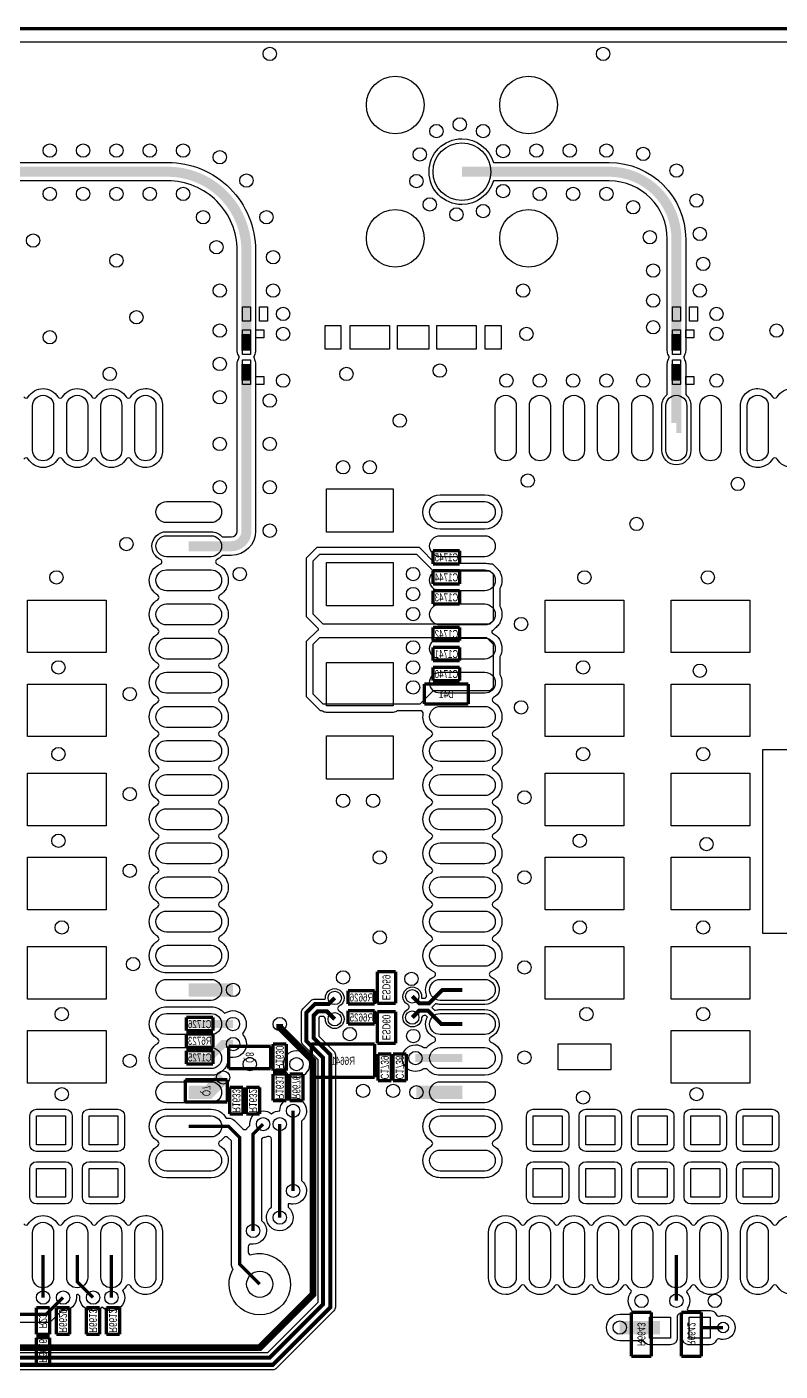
# Model space of a CAD drawing. Extents: x 208 to 378, y -7 to 113.
# Drawn here: x 314.1 to 342.8, y 62 to 113.2 of the extents above; entities that cross this region are included whole.
import ezdxf
from ezdxf.enums import TextEntityAlignment as Align

# ---------------------------------------------------------------- set-up
doc = ezdxf.new("R2010")
doc.units = 0
for name, color, linetype in [('BG_OUTLINE', 5, 'CONTINUOUS'), ('ET_TOP', 80, 'CONTINUOUS'), ('PG_SILKSCREEN_BOTTOM', 142, 'CONTINUOUS'), ('PIN_TOP', 141, 'CONTINUOUS'), ('RD_ASSEMBLY_BOTTOM', 212, 'CONTINUOUS'), ('VC_TOP', 43, 'CONTINUOUS')]:
    doc.layers.add(name, color=color, linetype=linetype)

msp = doc.modelspace()

# ---------------------------------------------------------------- linework, layer by layer
at = {"layer": 'BG_OUTLINE', "const_width": 0.127}
msp.add_lwpolyline([(378.144278, 113.105184), (208.150206, 113.105184)], dxfattribs=at)
at = {"layer": 'ET_TOP'}
msp.add_lwpolyline([(208.658206, 112.597184), (377.636278, 112.597184), (377.636278, -6.374892), (314.579, -6.374892), (313.436, -5.231892)], dxfattribs=at)
for points in [[(338.279232, 97.038922), (338.279232, 98.738944, -0.227208), (338.485734, 99.169728), (338.485734, 100.33, -0.131412), (338.53247, 100.504752, -0.14625), (338.569554, 100.584, -0.14625), (338.53247, 100.663248, -0.131412), (338.485734, 100.838), (338.485734, 105.086912, 0.414167), (336.269584, 107.303062), (331.863446, 107.303062, -0.333465), (330.660756, 106.4006, -1), (330.660756, 108.906056, -0.333465), (331.863446, 108.003594), (336.269584, 108.003594, -0.414178), (339.186266, 105.086912), (339.186266, 100.838, -0.131412), (339.13953, 100.663248, -0.14625), (339.102446, 100.584, -0.14625), (339.13953, 100.504752, -0.131412), (339.186266, 100.33), (339.186266, 99.163124, -0.222112), (339.38464, 98.739198), (339.38464, 97.038922, -1)], [(342.494616, 99.072954, 0.569366), (342.669368, 99.072954, -0.5693), (343.794588, 99.072954, 0.569366), (343.96934, 99.072954, -0.264705), (344.53195, 99.393248, -0.414214), (345.186508, 98.73869), (345.186508, 97.038922, -0.414214), (344.53195, 96.384364, -0.264705), (343.96934, 96.704658, 0.569366), (343.794588, 96.704658, -0.5693), (342.669368, 96.704658, 0.569366), (342.494616, 96.704658, -0.264705), (341.932006, 96.384364, -0.414214), (341.277448, 97.038922), (341.277448, 98.73869, -0.414214), (341.932006, 99.393248, -0.264705)], [(329.832208, 95.342964), (331.531976, 95.342964, -1), (331.531976, 94.034356), (329.832208, 94.034356, -1)], [(329.832208, 92.74302), (331.532992, 92.74302, -0.076239), (331.72908, 92.712794), (331.7367, 92.710508), (331.82941, 92.710508), (331.936852, 92.602812, -0.058106), (332.044294, 92.495878), (332.046072, 92.493592), (332.105508, 92.43441), (332.105508, 92.404438), (332.111096, 92.393262, -0.121611), (332.18628, 92.088716), (332.18628, 92.0877, -0.125992), (332.105508, 91.773248), (332.105508, 91.104212, -0.125992), (332.18628, 90.78976), (332.18628, 90.788744, -0.121611), (332.111096, 90.484198), (332.105508, 90.473022), (332.105508, 90.44559), (332.054708, 90.39479), (332.052422, 90.39225, -0.067284), (331.92847, 90.268298), (331.92593, 90.266012), (331.82941, 90.169492), (331.797914, 90.169492), (331.797914, 90.08745), (331.826108, 90.07348, -0.283278), (332.18628, 89.488772), (332.18628, 89.487756, -0.125992), (332.105508, 89.173304), (332.105508, 88.504268, -0.125992), (332.18628, 88.189816), (332.18628, 88.1888, -0.264523), (331.86624, 87.62619, 0.569366), (331.86624, 87.451438, -0.568849), (331.86624, 86.326218, 0.569366), (331.86624, 86.151466, -0.568849), (331.86624, 85.026246, 0.569366), (331.86624, 84.851494, -0.264523), (332.18628, 84.288884), (332.18628, 84.28863, -0.264643), (331.865986, 83.72602, 0.568718), (331.865986, 83.551522, -0.264643), (332.18628, 82.988912), (332.18628, 82.988658, -0.264523), (331.86624, 82.426048, 0.569366), (331.86624, 82.251296, -0.568849), (331.86624, 81.126076, 0.569366), (331.86624, 80.951324, -0.568849), (331.86624, 79.826104, 0.569366), (331.86624, 79.651352, -0.568849), (331.86624, 78.526132, 0.569366), (331.86624, 78.35138, -0.264523), (332.18628, 77.78877, -0.30965), (331.768196, 77.178408, 0.663829), (331.762354, 76.99121, -0.293202), (332.08468, 76.488798), (332.08468, 76.48829, -0.414079), (331.531976, 75.93584), (329.832208, 75.93584, -0.066216), (329.687682, 75.955144), (329.659234, 75.962764), (329.51547, 75.819), (329.630024, 75.704446), (329.659742, 75.714098, -0.079478), (329.832208, 75.741784), (331.531976, 75.741784, -0.414079), (332.08468, 75.188826, -0.293202), (331.762354, 74.686414, 0.663829), (331.768196, 74.499216, -0.30965), (332.18628, 73.888854), (332.18628, 73.888346, -0.4141), (331.531976, 73.234296), (329.832208, 73.234296, -0.21962), (329.334114, 73.464166), (329.319128, 73.4822), (329.196954, 73.4822), (329.183746, 73.472802, -0.154356), (328.891392, 73.380346, -1), (328.891392, 74.397362, -0.154356), (329.183746, 74.304906), (329.196954, 74.295508), (329.319128, 74.295508), (329.334114, 74.313542, -0.124523), (329.595988, 74.499216, 0.663829), (329.60183, 74.686414, -0.293202), (329.279504, 75.188826), (329.279504, 75.189588, -0.108282), (329.330304, 75.420728), (329.34529, 75.452986), (329.287378, 75.510644), (329.227942, 75.510644, 0.397565), (329.126596, 75.414886, -0.397967), (328.770996, 75.07859, -0.414214), (328.414888, 75.434698, -0.277368), (328.603864, 75.74915, 0.600316), (328.603864, 75.928474, -0.277368), (328.414888, 76.242926, -1), (329.127104, 76.242926, -0.015528), (329.126342, 76.220828), (329.126342, 76.16698), (329.216004, 76.16698, 0.518481), (329.311762, 76.302616, -0.085983), (329.279504, 76.488544), (329.279504, 76.488798, -0.293202), (329.60183, 76.99121, 0.663829), (329.595988, 77.178408, -0.30965), (329.177904, 77.78877, -0.264523), (329.497944, 78.35138, 0.569366), (329.497944, 78.526132, -0.568849), (329.497944, 79.651352, 0.569366), (329.497944, 79.826104, -0.568849), (329.497944, 80.951324, 0.569366), (329.497944, 81.126076, -0.568849), (329.497944, 82.251296, 0.569366), (329.497944, 82.426048, -0.264523), (329.177904, 82.988658), (329.177904, 82.988912, -0.264643), (329.498198, 83.551522, 0.568718), (329.498198, 83.72602, -0.264643), (329.177904, 84.28863), (329.177904, 84.288884, -0.264523), (329.497944, 84.851494, 0.569366), (329.497944, 85.026246, -0.568849), (329.497944, 86.151466, 0.569366), (329.497944, 86.326218, -0.264523), (329.177904, 86.888828), (329.177904, 86.889082, -0.043531), (329.18781, 87.002366, 0.466054), (329.087734, 87.121492), (328.209148, 87.121492, -0.182531), (328.041, 87.057992), (325.501, 87.057992, -0.165815), (325.345552, 87.111078), (325.331836, 87.121492), (325.26859, 87.121492), (324.738492, 87.65159), (324.738492, 89.76741), (325.14159, 90.170508), (325.145146, 90.170508, 0.66829), (325.181214, 90.257122), (324.738492, 90.69959), (324.738492, 92.94241), (325.14159, 93.345508), (329.03541, 93.345508), (329.659996, 92.720668), (329.687428, 92.727018, -0.05582)], [(319.072514, 74.451464, 0.569366), (319.072514, 74.626216, -0.264705), (318.75222, 75.188826, -0.414214), (319.406778, 75.843384), (321.106546, 75.843384, -0.228906), (321.619118, 75.59548), (321.63512, 75.59548, -0.162303), (321.940174, 75.697334, -0.414214), (322.448682, 75.188826, -0.18956), (322.312538, 74.842624, 0.396444), (322.313046, 74.773028, -0.192647), (322.453508, 74.422, -0.414214), (321.945, 73.913492, -0.035224), (321.873626, 73.918572, 0.428753), (321.758056, 73.827386, -0.386997), (321.106546, 73.234296), (319.406778, 73.234296, -0.414214), (318.75222, 73.888854, -0.264705)], [(324.866508, 73.66, 1), (323.849492, 73.66, 1)], [(321.106546, 69.33438), (319.40627, 69.33438, -0.4141), (318.75222, 69.988684, -0.264784), (319.072768, 70.551548, 0.568718), (319.072768, 70.726046, -0.264784), (318.75222, 71.28891, -0.414214), (319.406778, 71.943468), (321.106546, 71.943468, -0.272385), (321.678554, 71.606664), (321.776344, 71.606664, -0.198705), (322.00088, 71.5137), (322.31838, 71.1962, 0.435011), (322.46697, 71.20128, -0.017677), (322.48221, 71.21779), (322.582032, 71.317612), (322.580508, 71.340726, -0.01637), (322.579492, 71.374, -0.414214), (323.088, 71.882508, -0.170129), (323.4055, 71.771256, -0.169928), (323.722492, 71.882508, -0.413921), (324.231, 72.390508, -0.414214), (324.739508, 71.882), (324.739508, 71.881746, -0.227542), (324.549008, 71.484998), (324.549008, 69.231002, -0.227542), (324.739508, 68.834254), (324.739508, 68.834, -0.414214), (324.231, 68.325492), (324.230746, 68.325492, -0.062929), (324.104254, 68.341494), (324.098158, 68.343018), (324.041008, 68.343018), (324.041008, 68.21551), (324.05828, 68.20027, -0.216006), (324.231508, 67.818, -1), (323.214492, 67.818), (323.214492, 67.818254, -0.227542), (323.404992, 68.215002), (323.404992, 70.803262, 0.524315), (323.267578, 70.898258, -0.074626), (323.120004, 70.866508, 0.395431), (323.025008, 70.765162), (323.025008, 67.707002, -0.227542), (323.215508, 67.310254), (323.215508, 67.31, -0.414214), (322.707, 66.801492), (322.706492, 66.801492, -0.036105), (322.63334, 66.806826, 0.457333), (322.517008, 66.706496), (322.517008, 66.501518, 0.495988), (322.645786, 66.403728, -4.780185), (321.920362, 65.810384), (321.949318, 65.83934), (321.928236, 65.87363, -0.138622), (321.880992, 66.04), (321.880992, 70.734428), (321.749674, 70.865746, 0.435062), (321.601084, 70.860412, -0.080489), (321.440556, 70.726046, 0.568718), (321.440556, 70.551548, -0.264784), (321.761104, 69.988684, -0.4141)], [(314.202318, 70.588632), (314.202318, 71.68896, -0.413921), (314.456572, 71.943214), (315.5569, 71.943214, -0.413921), (315.811154, 71.68896), (315.811154, 70.588632, -0.413921), (315.5569, 70.334378), (314.456572, 70.334378, -0.413921)], [(316.202314, 70.588632), (316.202314, 71.68896, -0.413921), (316.456568, 71.943214), (317.556896, 71.943214, -0.413921), (317.81115, 71.68896), (317.81115, 70.588632, -0.413921), (317.556896, 70.334378), (316.456568, 70.334378, -0.413921)], [(329.498198, 70.551548, 0.568718), (329.498198, 70.726046, -0.264747), (329.177904, 71.28891, -0.414327), (329.832208, 71.943468), (331.531976, 71.943468, -0.4141), (332.18628, 71.28891), (332.18628, 71.288656, -0.264643), (331.865986, 70.726046, 0.568718), (331.865986, 70.551548, -0.264643), (332.18628, 69.988938), (332.18628, 69.988684, -0.414214), (331.531976, 69.33438), (329.832208, 69.33438, -0.414214), (329.177904, 69.988684), (329.177904, 69.988938, -0.264643)], [(333.381858, 71.943214), (334.482186, 71.943214, -0.413921), (334.73644, 71.68896), (334.73644, 70.588632, -0.413921), (334.482186, 70.334378), (333.381858, 70.334378, -0.413921), (333.127604, 70.588632), (333.127604, 71.68896, -0.413921)], [(335.381854, 71.943214), (336.482182, 71.943214, -0.413921), (336.736436, 71.68896), (336.736436, 70.588632, -0.413921), (336.482182, 70.334378), (335.381854, 70.334378, -0.413921), (335.1276, 70.588632), (335.1276, 71.68896, -0.413921)], [(337.38185, 71.943214), (338.482178, 71.943214, -0.413921), (338.736432, 71.68896), (338.736432, 70.588632, -0.413921), (338.482178, 70.334378), (337.38185, 70.334378, -0.413921), (337.127596, 70.588632), (337.127596, 71.68896, -0.413921)], [(339.381846, 71.943214), (340.482174, 71.943214, -0.413921), (340.736428, 71.68896), (340.736428, 70.588632, -0.413921), (340.482174, 70.334378), (339.381846, 70.334378, -0.413921), (339.127592, 70.588632), (339.127592, 71.68896, -0.413921)], [(341.381842, 71.943214), (342.48217, 71.943214, -0.413921), (342.736424, 71.68896), (342.736424, 70.588632, -0.413921), (342.48217, 70.334378), (341.381842, 70.334378, -0.413921), (341.127588, 70.588632), (341.127588, 71.68896, -0.413921)], [(314.202318, 68.588636), (314.202318, 69.688964, -0.413921), (314.456572, 69.943218), (315.5569, 69.943218, -0.413921), (315.811154, 69.688964), (315.811154, 68.588636, -0.413921), (315.5569, 68.334382), (314.456572, 68.334382, -0.413921)], [(316.202314, 68.588636), (316.202314, 69.688964, -0.413921), (316.456568, 69.943218), (317.556896, 69.943218, -0.413921), (317.81115, 69.688964), (317.81115, 68.588636, -0.413921), (317.556896, 68.334382), (316.456568, 68.334382, -0.413921)], [(333.381858, 69.943218), (334.482186, 69.943218, -0.413921), (334.73644, 69.688964), (334.73644, 68.588636, -0.413921), (334.482186, 68.334382), (333.381858, 68.334382, -0.413921), (333.127604, 68.588636), (333.127604, 69.688964, -0.413921)], [(335.381854, 69.943218), (336.482182, 69.943218, -0.413921), (336.736436, 69.688964), (336.736436, 68.588636, -0.413921), (336.482182, 68.334382), (335.381854, 68.334382, -0.413921), (335.1276, 68.588636), (335.1276, 69.688964, -0.413921)], [(337.38185, 69.943218), (338.482178, 69.943218, -0.413921), (338.736432, 69.688964), (338.736432, 68.588636, -0.413921), (338.482178, 68.334382), (337.38185, 68.334382, -0.413921), (337.127596, 68.588636), (337.127596, 69.688964, -0.413921)], [(339.381846, 69.943218), (340.482174, 69.943218, -0.413921), (340.736428, 69.688964), (340.736428, 68.588636, -0.413921), (340.482174, 68.334382), (339.381846, 68.334382, -0.413921), (339.127592, 68.588636), (339.127592, 69.688964, -0.413921)], [(341.381842, 69.943218), (342.48217, 69.943218, -0.413921), (342.736424, 69.688964), (342.736424, 68.588636, -0.413921), (342.48217, 68.334382), (341.381842, 68.334382, -0.413921), (341.127588, 68.588636), (341.127588, 69.688964, -0.413921)], [(340.786212, 67.238626), (340.786212, 65.53835, -0.4141), (340.131908, 64.8843, -0.264705), (339.569298, 65.204594, 0.569366), (339.394546, 65.204594, -0.089441), (339.2424, 65.02908, 0.408756), (339.234018, 64.958468, -0.166163), (339.340444, 64.647064, -0.151036), (339.251798, 64.360298, 0.62432), (339.29701, 64.28105, -0.015734), (339.313012, 64.281304), (340.113112, 64.281304, -0.306289), (340.349078, 64.121792, 0.393788), (340.474554, 64.062864, -0.077565), (340.614, 64.084708, -1), (340.614, 63.169292, -0.077565), (340.474554, 63.191136, 0.393788), (340.349078, 63.132208, -0.306289), (340.113112, 62.972696), (339.312504, 62.972696, -0.413921), (339.058504, 63.22695), (339.058504, 64.02705, -0.078547), (339.07095, 64.105536, 0.624995), (339.005418, 64.169036, -0.030765), (338.945474, 64.151256, 0.369973), (338.866734, 64.045084, -0.017741), (338.867496, 64.02705), (338.867496, 63.22695, -0.413921), (338.612988, 62.972696), (337.812634, 62.972696, -0.261122), (337.595718, 63.094362), (337.580986, 63.118492), (336.677, 63.118492, -1), (336.677, 64.135508), (337.047586, 64.135508, 0.646994), (337.123278, 64.304672, -0.184072), (336.994246, 64.643, -0.176304), (337.113118, 64.969644, 0.411919), (337.107276, 65.041018, -0.082292), (336.969354, 65.204594, 0.569366), (336.794602, 65.204594, -0.5693), (335.669382, 65.204594, 0.569366), (335.49463, 65.204594, -0.5693), (334.36941, 65.204594, 0.569366), (334.194658, 65.204594, -0.5693), (333.069438, 65.204594, 0.569366), (332.894686, 65.204594, -0.264705), (332.332076, 64.8843, -0.4141), (331.677772, 65.538858), (331.677772, 67.239134, -0.4141), (332.332076, 67.893184, -0.264705), (332.894686, 67.57289, 0.569366), (333.069438, 67.57289, -0.5693), (334.194658, 67.57289, 0.569366), (334.36941, 67.57289, -0.5693), (335.49463, 67.57289, 0.569366), (335.669382, 67.57289, -0.5693), (336.794602, 67.57289, 0.569366), (336.969354, 67.57289, -0.5693), (338.094574, 67.57289, 0.569366), (338.269326, 67.57289, -0.5693), (339.394546, 67.57289, 0.569366), (339.569298, 67.57289, -0.264705), (340.131908, 67.893184, -0.4141)], [(341.277448, 65.538858), (341.277448, 67.238626, -0.414214), (341.932006, 67.893184, -0.264705), (342.494616, 67.57289, 0.569366), (342.669368, 67.57289, -0.264705), (343.231978, 67.893184, -0.414214), (343.886536, 67.238626), (343.886536, 65.538858, -0.414214), (343.231978, 64.8843, -0.264705), (342.669368, 65.204594, 0.569366), (342.494616, 65.204594, -0.264705), (341.932006, 64.8843, -0.414214)]]:
    msp.add_lwpolyline(points, format="xyb", close=True, dxfattribs=at)
at = {"layer": 'ET_TOP', "const_width": 0.38227}
for points in [[(305.661314, 107.653328), (319.452752, 107.653328, -0.414223), (322.453, 104.65308), (322.453, 102.235)], [(330.660756, 107.653328), (336.26933, 107.653328, -0.414202), (338.836, 105.086912), (338.836, 102.235)], [(320.256662, 93.388688), (321.877436, 93.388688, 0.414205), (322.453, 93.964506), (322.453, 99.695)]]:
    msp.add_lwpolyline(points, format="xyb", dxfattribs=at)
at = {"layer": 'ET_TOP'}
for points in [[(306.864004, 108.003594), (319.452752, 108.003594, -0.414222), (322.803266, 104.65308), (322.803266, 100.838, -0.131412), (322.75653, 100.663248, -0.14625), (322.719446, 100.584, -0.14625), (322.75653, 100.504752, -0.131412), (322.803266, 100.33), (322.803266, 93.964252, -0.414128), (321.877436, 93.038422), (321.534282, 93.038422, -0.114166), (321.336924, 92.886276, 0.663829), (321.342766, 92.699078, -0.309805), (321.761104, 92.088716, -0.264705), (321.44081, 91.526106, 0.569366), (321.44081, 91.351354, -0.5693), (321.44081, 90.226134, 0.569366), (321.44081, 90.051382, -0.5693), (321.44081, 88.926162, 0.569366), (321.44081, 88.75141, -0.5693), (321.44081, 87.62619, 0.569366), (321.44081, 87.451438, -0.5693), (321.44081, 86.326218, 0.569366), (321.44081, 86.151466, -0.5693), (321.44081, 85.026246, 0.569366), (321.44081, 84.851494, -0.264705), (321.761104, 84.288884, -0.264784), (321.440556, 83.72602, 0.568718), (321.440556, 83.551522, -0.264784), (321.761104, 82.988658, -0.264705), (321.44081, 82.426048, 0.569366), (321.44081, 82.251296, -0.5693), (321.44081, 81.126076, 0.569366), (321.44081, 80.951324, -0.5693), (321.44081, 79.826104, 0.569366), (321.44081, 79.651352, -0.5693), (321.44081, 78.526132, 0.569366), (321.44081, 78.35138, -0.264705), (321.761104, 77.78877, -0.414214), (321.106546, 77.134212), (319.406778, 77.134212, -0.414214), (318.75222, 77.78877, -0.264705), (319.072514, 78.35138, 0.569366), (319.072514, 78.526132, -0.5693), (319.072514, 79.651352, 0.569366), (319.072514, 79.826104, -0.5693), (319.072514, 80.951324, 0.569366), (319.072514, 81.126076, -0.5693), (319.072514, 82.251296, 0.569366), (319.072514, 82.426048, -0.264705), (318.75222, 82.988658, -0.264784), (319.072768, 83.551522, 0.568718), (319.072768, 83.72602, -0.264784), (318.75222, 84.288884, -0.264705), (319.072514, 84.851494, 0.569366), (319.072514, 85.026246, -0.5693), (319.072514, 86.151466, 0.569366), (319.072514, 86.326218, -0.5693), (319.072514, 87.451438, 0.569366), (319.072514, 87.62619, -0.5693), (319.072514, 88.75141, 0.569366), (319.072514, 88.926162, -0.5693), (319.072514, 90.051382, 0.569366), (319.072514, 90.226134, -0.5693), (319.072514, 91.351354, 0.569366), (319.072514, 91.526106, -0.264705), (318.75222, 92.088716, -0.309805), (319.170558, 92.699078, 0.663829), (319.1764, 92.886276, -0.293209), (318.85382, 93.388688, -0.414079), (319.406778, 93.941392), (321.1068, 93.941392, -0.224719), (321.534282, 93.738954), (321.877436, 93.738954, 0.413862), (322.102734, 93.964252), (322.102734, 100.33, -0.131412), (322.14947, 100.504752, -0.14625), (322.186554, 100.584, -0.14625), (322.14947, 100.663248, -0.131412), (322.102734, 100.838), (322.102734, 104.65308, 0.414225), (319.452752, 107.303062), (306.864004, 107.303062, -0.333465)], [(313.9694, 99.072954, 0.569366), (314.144152, 99.072954, -0.5693), (315.269372, 99.072954, 0.569366), (315.444124, 99.072954, -0.5693), (316.569344, 99.072954, 0.569366), (316.744096, 99.072954, -0.5693), (317.869316, 99.072954, 0.569366), (318.044068, 99.072954, -0.264705), (318.606678, 99.393248, -0.414214), (319.261236, 98.73869), (319.261236, 97.038922, -0.414214), (318.606678, 96.384364, -0.264705), (318.044068, 96.704658, 0.569366), (317.869316, 96.704658, -0.5693), (316.744096, 96.704658, 0.569366), (316.569344, 96.704658, -0.5693), (315.444124, 96.704658, 0.569366), (315.269372, 96.704658, -0.5693), (314.144152, 96.704658, 0.569366), (313.9694, 96.704658, -0.5693)], [(289.178492, 62.673484), (323.263514, 62.673484), (325.184516, 64.594486), (325.184516, 73.824846), (324.604888, 74.40422, -0.198216), (324.549516, 74.537824), (324.549516, 75.629516, -0.198216), (324.604888, 75.76312), (324.92188, 76.080112, -0.198216), (325.055484, 76.135484), (325.458074, 76.135484), (325.458836, 76.185522, -0.4098), (325.814944, 76.536296, -0.414214), (326.171052, 76.180188, -0.27724), (325.98233, 75.86599, 0.600806), (325.98233, 75.686412, -0.27724), (326.171052, 75.372214, -1), (325.458836, 75.372214), (325.458836, 75.376786, 0.417758), (325.357236, 75.479656), (325.249286, 75.479656), (325.205344, 75.435714), (325.205344, 74.731626), (325.784972, 74.152252, -0.198216), (325.840344, 74.018648), (325.840344, 64.400684, -0.198216), (325.784972, 64.26708), (323.59092, 62.073028, -0.198216), (323.457316, 62.017656), (289.372294, 62.017656)], [(313.9694, 67.57289, 0.569366), (314.144152, 67.57289, -0.5693), (315.269372, 67.57289, 0.569366), (315.444124, 67.57289, -0.5693), (316.569344, 67.57289, 0.569366), (316.744096, 67.57289, -0.5693), (317.869316, 67.57289, 0.569366), (318.044068, 67.57289, -0.264705), (318.606678, 67.893184, -0.414214), (319.261236, 67.238626), (319.261236, 65.538858, -0.414214), (318.606678, 64.8843, -0.264705), (318.044068, 65.204594, 0.569366), (317.869316, 65.204594, -0.080491), (317.73495, 65.044066, -0.143293), (317.815214, 64.77, -0.414214), (317.306706, 64.261492, -0.190569), (316.95898, 64.39916, -0.190622), (316.611, 64.261492, -0.414214), (316.102492, 64.77, -0.01637), (316.103508, 64.803274), (316.105032, 64.826388), (316.046104, 64.885316), (316.02426, 64.884554), (316.022482, 64.884554, 0.441828), (315.973206, 64.827912, -0.028541), (315.976508, 64.77, -0.414214), (315.468, 64.261492, -0.01637), (315.434726, 64.262508), (315.411612, 64.264032), (315.05779, 63.91021, -0.198912), (314.833, 63.816992), (312.674, 63.816992, -0.198912)]]:
    msp.add_lwpolyline(points, format="xyb", dxfattribs=at)
for points, const_width in [([(322.453, 101.473), (322.453, 102.235)], 0.38227), ([(338.836, 101.473), (338.836, 102.235)], 0.38227), ([(322.453, 100.838), (322.453, 101.473)], 0.38227), ([(338.836, 100.838), (338.836, 101.473)], 0.38227), ([(322.453, 99.695), (322.453, 100.33)], 0.38227), ([(338.836, 99.695), (338.836, 100.33)], 0.38227), ([(338.831936, 97.888806), (338.836, 97.888806), (338.836, 99.695)], 0.38227), ([(320.256662, 76.488798), (321.945, 76.488798)], 0.508), ([(328.770996, 76.242926), (329.036426, 75.977242), (329.405488, 75.977242), (329.917044, 76.488798), (330.682092, 76.488798)], 0.15494), ([(287.806892, 55.85206), (288.072576, 56.117744), (288.072576, 61.377576), (289.179, 62.484), (323.342, 62.484), (325.374, 64.516), (325.374, 73.903332), (324.739, 74.538332), (324.739, 75.629008), (325.055992, 75.946), (325.580502, 75.946), (325.814944, 76.180188)], 0.15494), ([(328.770996, 75.434698), (329.036426, 75.700382), (329.365864, 75.700382), (329.87742, 75.188826), (330.682092, 75.188826)], 0.15494), ([(325.814944, 75.372214), (325.518018, 75.66914), (325.1708, 75.66914), (325.01586, 75.5142), (325.01586, 74.65314), (325.65086, 74.01814), (325.65086, 64.401192), (323.456808, 62.20714), (289.293808, 62.20714), (288.349436, 61.262768), (288.349436, 56.117744), (288.614866, 55.85206)], 0.15494), ([(323.723, 75.184), (323.723, 75.057), (324.993, 73.787), (324.993, 64.897), (322.961, 62.865), (304.038, 62.865), (303.784, 63.119)], 0.254), ([(320.256662, 75.188826), (321.940174, 75.188826)], 0.3048), ([(321.945, 74.422), (321.564, 74.422), (321.030854, 73.888854), (320.256662, 73.888854)], 0.3048), ([(330.682092, 73.888854), (328.891392, 73.888854)], 0.3048), ([(321.564, 73.152), (321.000882, 72.588882), (320.256662, 72.588882)], 0.508), ([(328.93, 72.588882), (330.682092, 72.588882)], 0.508), ([(324.231, 68.834), (324.231, 71.882)], 0.127), ([(322.961, 65.278), (322.199, 66.04), (322.199, 70.866), (321.77609, 71.28891), (320.256662, 71.28891)], 0.127), ([(322.707, 67.31), (322.707, 70.993), (323.088, 71.374)], 0.127), ([(323.723, 67.818), (323.723, 71.374)], 0.127), ([(315.468, 64.77), (314.833, 64.135), (312.674, 64.135), (312.106564, 64.702436), (312.106564, 66.388742), (312.106818, 66.388742)], 0.127), ([(314.706762, 66.388742), (314.706762, 64.770762)], 0.127), ([(316.006734, 66.388742), (316.006734, 65.374266), (316.611, 64.77)], 0.127), ([(317.306706, 66.388742), (317.306706, 64.77)], 0.127), ([(338.831936, 66.388742), (338.831936, 64.647064)], 0.127), ([(336.677, 63.627), (338.212938, 63.627)], 0.508), ([(340.614, 63.627), (339.713062, 63.627)], 0.127)]:
    msp.add_lwpolyline(points, dxfattribs=dict(at, const_width=const_width))
for points in [[(329.565, 92.456), (331.724, 92.456), (331.851, 92.329), (331.851, 90.551), (331.724, 90.424), (325.374, 90.424), (324.993, 90.805), (324.993, 92.837), (325.247, 93.091), (328.93, 93.091)], [(325.247, 89.916), (331.597, 89.916), (331.851, 89.662), (331.851, 88.011), (331.724, 87.884), (329.565, 87.884), (329.057, 87.376), (325.374, 87.376), (324.993, 87.757), (324.993, 89.662)], [(342.131396, 78.6384), (342.131396, 85.639656), (347.732604, 85.639656), (347.732604, 78.6384)]]:
    msp.add_lwpolyline(points, close=True, dxfattribs=at)
at = {"layer": 'PG_SILKSCREEN_BOTTOM', "const_width": 0.127}
for points in [[(329.565, 93.218), (329.565, 92.71)], [(330.581, 93.218), (329.565, 93.218)], [(330.581, 92.71), (330.581, 93.218)], [(329.565, 92.71), (330.581, 92.71)], [(329.565, 92.456), (329.565, 91.948)], [(330.581, 92.456), (329.565, 92.456)], [(330.581, 91.948), (330.581, 92.456)], [(329.565, 91.948), (330.581, 91.948)], [(329.565, 91.694), (329.565, 91.186)], [(330.581, 91.694), (329.565, 91.694)], [(330.581, 91.186), (330.581, 91.694)], [(329.565, 91.186), (330.581, 91.186)], [(329.565, 90.297), (329.565, 89.789)], [(330.581, 90.297), (329.565, 90.297)], [(330.581, 89.789), (330.581, 90.297)], [(329.565, 89.789), (330.581, 89.789)], [(329.565, 89.535), (329.565, 89.027)], [(330.581, 89.535), (329.565, 89.535)], [(329.565, 89.027), (330.581, 89.027)], [(330.581, 89.027), (330.581, 89.535)], [(329.565, 88.773), (329.565, 88.265)], [(330.581, 88.773), (329.565, 88.773)], [(330.581, 88.265), (330.581, 88.773)], [(329.2348, 88.138), (330.9112, 88.138)], [(329.2348, 87.376), (329.2348, 88.138)], [(329.565, 88.265), (330.581, 88.265)], [(330.9112, 88.138), (330.9112, 87.376)], [(330.9112, 87.376), (329.2348, 87.376)], [(327.436988, 75.981052), (327.436988, 77.180948)], [(327.436988, 77.180948), (328.137012, 77.180948)], [(328.137012, 77.180948), (328.137012, 75.981052)], [(326.326246, 76.454), (326.326246, 75.946)], [(327.342246, 76.454), (326.326246, 76.454)], [(327.342246, 75.946), (327.342246, 76.454)], [(326.326246, 75.946), (327.342246, 75.946)], [(328.137012, 75.981052), (327.436988, 75.981052)], [(320.167, 75.438), (320.167, 74.93)], [(321.183, 75.438), (320.167, 75.438)], [(321.183, 74.93), (321.183, 75.438)], [(326.326246, 75.692), (326.326246, 75.184)], [(327.342246, 75.692), (326.326246, 75.692)], [(327.342246, 75.184), (327.342246, 75.692)], [(327.436988, 75.656948), (328.137012, 75.656948)], [(327.436988, 74.457052), (327.436988, 75.656948)], [(328.137012, 75.656948), (328.137012, 74.457052)], [(320.167, 74.93), (321.183, 74.93)], [(320.167, 74.803), (320.167, 74.295)], [(321.183, 74.803), (320.167, 74.803)], [(321.183, 74.295), (321.183, 74.803)], [(326.326246, 75.184), (327.342246, 75.184)], [(320.167, 74.295), (321.183, 74.295)], [(321.7799, 73.483978), (321.7799, 74.344022)], [(321.7799, 74.344022), (323.3801, 74.344022)], [(323.3801, 74.344022), (323.3801, 73.483978)], [(323.977, 74.422), (323.469, 74.422)], [(323.469, 74.422), (323.469, 73.406)], [(323.977, 73.406), (323.977, 74.422)], [(324.9295, 74.422), (324.9295, 73.152)], [(327.3425, 74.422), (324.9295, 74.422)], [(327.3425, 73.152), (327.3425, 74.422)], [(328.137012, 74.457052), (327.436988, 74.457052)], [(320.167, 74.168), (320.167, 73.66)], [(321.183, 74.168), (320.167, 74.168)], [(321.183, 73.66), (321.183, 74.168)], [(327.977246, 74.041), (327.469246, 74.041)], [(327.469246, 74.041), (327.469246, 73.025)], [(327.977246, 73.025), (327.977246, 74.041)], [(328.549, 74.041), (328.041, 74.041)], [(328.041, 74.041), (328.041, 73.025)], [(328.549, 73.025), (328.549, 74.041)], [(320.167, 73.66), (321.183, 73.66)], [(323.3801, 73.483978), (321.7799, 73.483978)], [(323.469, 73.406), (323.977, 73.406)], [(323.977, 73.279), (323.469, 73.279)], [(323.469, 73.279), (323.469, 72.263)], [(323.977, 72.263), (323.977, 73.279)], [(324.612, 73.279), (324.104, 73.279)], [(324.104, 73.279), (324.104, 72.263)], [(324.612, 72.263), (324.612, 73.279)], [(320.1289, 72.213978), (320.1289, 73.074022)], [(320.1289, 73.074022), (321.7291, 73.074022)], [(321.7291, 73.074022), (321.7291, 72.213978)], [(322.326, 72.771), (321.818, 72.771)], [(321.818, 72.771), (321.818, 71.755)], [(322.326, 71.755), (322.326, 72.771)], [(322.453, 72.771), (322.453, 71.755)], [(322.961, 72.771), (322.453, 72.771)], [(322.961, 71.755), (322.961, 72.771)], [(324.9295, 73.152), (327.3425, 73.152)], [(327.469246, 73.025), (327.977246, 73.025)], [(328.041, 73.025), (328.549, 73.025)], [(321.7291, 72.213978), (320.1289, 72.213978)], [(323.469, 72.263), (323.977, 72.263)], [(324.104, 72.263), (324.612, 72.263)], [(321.818, 71.755), (322.326, 71.755)], [(322.453, 71.755), (322.961, 71.755)], [(314.452, 64.389), (314.452, 63.373)], [(314.96, 64.389), (314.452, 64.389)], [(314.96, 63.373), (314.96, 64.389)], [(315.214, 64.389), (315.214, 63.373)], [(315.722, 64.389), (315.214, 64.389)], [(315.722, 63.373), (315.722, 64.389)], [(316.357, 64.389), (316.357, 63.373)], [(316.865, 64.389), (316.357, 64.389)], [(316.865, 63.373), (316.865, 64.389)], [(317.119, 64.389), (317.119, 63.373)], [(317.627, 64.389), (317.119, 64.389)], [(317.627, 63.373), (317.627, 64.389)], [(337.121754, 62.5348), (337.121754, 64.2112)], [(337.121754, 64.2112), (337.883754, 64.2112)], [(337.883754, 64.2112), (337.883754, 62.5348)], [(339.026754, 62.5348), (339.026754, 64.2112)], [(339.026754, 64.2112), (339.788754, 64.2112)], [(339.788754, 64.2112), (339.788754, 62.5348)], [(314.452, 63.373), (314.96, 63.373)], [(314.452, 63.246), (314.452, 62.23)], [(314.96, 63.246), (314.452, 63.246)], [(314.96, 62.23), (314.96, 63.246)], [(315.214, 63.373), (315.722, 63.373)], [(316.357, 63.373), (316.865, 63.373)], [(317.119, 63.373), (317.627, 63.373)], [(337.883754, 62.5348), (337.121754, 62.5348)], [(339.788754, 62.5348), (339.026754, 62.5348)], [(314.452, 62.23), (314.96, 62.23)]]:
    msp.add_lwpolyline(points, dxfattribs=at)
at = {"layer": 'PIN_TOP'}
for points in [[(322.302886, 101.959918), (322.302886, 102.509828), (322.60286, 102.509828), (322.60286, 101.959918)], [(322.953126, 101.959918), (322.953126, 102.509828), (323.2531, 102.509828), (323.2531, 101.959918)], [(338.685886, 101.959918), (338.685886, 102.509828), (338.98586, 102.509828), (338.98586, 101.959918)], [(339.336126, 101.959918), (339.336126, 102.509828), (339.6361, 102.509828), (339.6361, 101.959918)], [(322.3006, 101.3206), (322.3006, 101.6254), (322.6054, 101.6254), (322.6054, 101.3206)], [(322.8086, 101.3206), (322.8086, 101.6254), (323.1134, 101.6254), (323.1134, 101.3206)], [(325.452994, 100.895912), (325.452994, 101.795834), (326.052942, 101.795834), (326.052942, 100.895912)], [(326.402954, 100.895912), (326.402954, 101.795834), (327.903078, 101.795834), (327.903078, 100.895912)], [(328.203052, 100.895912), (328.203052, 101.795834), (329.402948, 101.795834), (329.402948, 100.895912)], [(329.702922, 100.895912), (329.702922, 101.795834), (331.203046, 101.795834), (331.203046, 100.895912)], [(331.553058, 100.895912), (331.553058, 101.795834), (332.153006, 101.795834), (332.153006, 100.895912)], [(338.6836, 101.3206), (338.6836, 101.6254), (338.9884, 101.6254), (338.9884, 101.3206)], [(339.1916, 101.3206), (339.1916, 101.6254), (339.4964, 101.6254), (339.4964, 101.3206)], [(322.6054, 100.6856), (322.3006, 100.6856), (322.3006, 100.9904), (322.6054, 100.9904)], [(338.9884, 100.6856), (338.6836, 100.6856), (338.6836, 100.9904), (338.9884, 100.9904)], [(322.6054, 100.1776), (322.3006, 100.1776), (322.3006, 100.4824), (322.6054, 100.4824)], [(338.9884, 100.1776), (338.6836, 100.1776), (338.6836, 100.4824), (338.9884, 100.4824)], [(322.3006, 99.5426), (322.3006, 99.8474), (322.6054, 99.8474), (322.6054, 99.5426)], [(322.8086, 99.5426), (322.8086, 99.8474), (323.1134, 99.8474), (323.1134, 99.5426)], [(338.6836, 99.5426), (338.6836, 99.8474), (338.9884, 99.8474), (338.9884, 99.5426)], [(339.1916, 99.5426), (339.1916, 99.8474), (339.4964, 99.8474), (339.4964, 99.5426)], [(328.041, 93.9165), (325.501, 93.9165), (325.501, 95.5675), (328.041, 95.5675)], [(328.041, 91.1225), (325.501, 91.1225), (325.501, 92.7735), (328.041, 92.7735)], [(317.106681, 89.338912), (314.106687, 89.338912), (314.106687, 91.338908), (317.106681, 91.338908)], [(336.832067, 89.338912), (333.832073, 89.338912), (333.832073, 91.338908), (336.832067, 91.338908)], [(341.631905, 89.338912), (338.631911, 89.338912), (338.631911, 91.338908), (341.631905, 91.338908)], [(325.501, 88.9635), (328.041, 88.9635), (328.041, 87.3125), (325.501, 87.3125)], [(317.106681, 86.138766), (314.106687, 86.138766), (314.106687, 88.138762), (317.106681, 88.138762)], [(336.832067, 86.138766), (333.832073, 86.138766), (333.832073, 88.138762), (336.832067, 88.138762)], [(341.631905, 86.138766), (338.631911, 86.138766), (338.631911, 88.138762), (341.631905, 88.138762)], [(325.501, 86.1695), (328.041, 86.1695), (328.041, 84.5185), (325.501, 84.5185)], [(317.106681, 82.738722), (314.106687, 82.738722), (314.106687, 84.738718), (317.106681, 84.738718)], [(336.832067, 82.738722), (333.832073, 82.738722), (333.832073, 84.738718), (336.832067, 84.738718)], [(341.631905, 82.738722), (338.631911, 82.738722), (338.631911, 84.738718), (341.631905, 84.738718)], [(317.106681, 79.53883), (314.106687, 79.53883), (314.106687, 81.538826), (317.106681, 81.538826)], [(336.832067, 79.53883), (333.832073, 79.53883), (333.832073, 81.538826), (336.832067, 81.538826)], [(341.631905, 79.53883), (338.631911, 79.53883), (338.631911, 81.538826), (341.631905, 81.538826)], [(317.106681, 76.138786), (314.106687, 76.138786), (314.106687, 78.138782), (317.106681, 78.138782)], [(336.832067, 76.138786), (333.832073, 76.138786), (333.832073, 78.138782), (336.832067, 78.138782)], [(341.631905, 76.138786), (338.631911, 76.138786), (338.631911, 78.138782), (341.631905, 78.138782)], [(317.106681, 72.93864), (314.106687, 72.93864), (314.106687, 74.938636), (317.106681, 74.938636)], [(341.631905, 72.93864), (338.631911, 72.93864), (338.631911, 74.938636), (341.631905, 74.938636)], [(336.332068, 73.438639), (334.332072, 73.438639), (334.332072, 74.438637), (336.332068, 74.438637)], [(315.556773, 70.588759), (314.456699, 70.588759), (314.456699, 71.688833), (315.556773, 71.688833)], [(317.556769, 70.588759), (316.456695, 70.588759), (316.456695, 71.688833), (317.556769, 71.688833)], [(334.482059, 70.588759), (333.381985, 70.588759), (333.381985, 71.688833), (334.482059, 71.688833)], [(336.482055, 70.588759), (335.381981, 70.588759), (335.381981, 71.688833), (336.482055, 71.688833)], [(338.482051, 70.588759), (337.381977, 70.588759), (337.381977, 71.688833), (338.482051, 71.688833)], [(340.482047, 70.588759), (339.381973, 70.588759), (339.381973, 71.688833), (340.482047, 71.688833)], [(342.482043, 70.588759), (341.381969, 70.588759), (341.381969, 71.688833), (342.482043, 71.688833)], [(315.556773, 68.588763), (314.456699, 68.588763), (314.456699, 69.688837), (315.556773, 69.688837)], [(317.556769, 68.588763), (316.456695, 68.588763), (316.456695, 69.688837), (317.556769, 69.688837)], [(334.482059, 68.588763), (333.381985, 68.588763), (333.381985, 69.688837), (334.482059, 69.688837)], [(336.482055, 68.588763), (335.381981, 68.588763), (335.381981, 69.688837), (336.482055, 69.688837)], [(338.482051, 68.588763), (337.381977, 68.588763), (337.381977, 69.688837), (338.482051, 69.688837)], [(340.482047, 68.588763), (339.381973, 68.588763), (339.381973, 69.688837), (340.482047, 69.688837)], [(342.482043, 68.588763), (341.381969, 68.588763), (341.381969, 69.688837), (342.482043, 69.688837)], [(338.612988, 64.02705), (338.612988, 63.22695), (337.812888, 63.22695), (337.812888, 64.02705)], [(340.113112, 64.02705), (340.113112, 63.22695), (339.313012, 63.22695), (339.313012, 64.02705)]]:
    msp.add_lwpolyline(points, close=True, dxfattribs=at)
for points in [[(315.106812, 98.73869), (315.106812, 97.038922, -1), (314.306712, 97.038922), (314.306712, 98.73869, -1)], [(316.406784, 98.73869), (316.406784, 97.038922, -1), (315.606684, 97.038922), (315.606684, 98.73869, -1)], [(317.706756, 98.73869), (317.706756, 97.038922, -1), (316.906656, 97.038922), (316.906656, 98.73869, -1)], [(319.006728, 98.73869), (319.006728, 97.038922, -1), (318.206628, 97.038922), (318.206628, 98.73869, -1)], [(332.732126, 98.73869), (332.732126, 97.038922, -1), (331.932026, 97.038922), (331.932026, 98.73869, -1)], [(334.032098, 98.73869), (334.032098, 97.038922, -1), (333.231998, 97.038922), (333.231998, 98.73869, -1)], [(335.33207, 98.73869), (335.33207, 97.038922, -1), (334.53197, 97.038922), (334.53197, 98.73869, -1)], [(336.632042, 98.73869), (336.632042, 97.038922, -1), (335.831942, 97.038922), (335.831942, 98.73869, -1)], [(337.932014, 98.73869), (337.932014, 97.038922, -1), (337.131914, 97.038922), (337.131914, 98.73869, -1)], [(339.231986, 98.73869), (339.231986, 97.038922, -1), (338.431886, 97.038922), (338.431886, 98.73869, -1)], [(340.531958, 98.73869), (340.531958, 97.038922, -1), (339.731858, 97.038922), (339.731858, 98.73869, -1)], [(342.332056, 98.73869), (342.332056, 97.038922, -1), (341.531956, 97.038922), (341.531956, 98.73869, -1)], [(319.406778, 95.08871), (321.106546, 95.08871, -1), (321.106546, 94.28861), (319.406778, 94.28861, -1)], [(329.832208, 95.08871), (331.531976, 95.08871, -1), (331.531976, 94.28861), (329.832208, 94.28861, -1)], [(319.406778, 93.788738), (321.106546, 93.788738, -1), (321.106546, 92.988638), (319.406778, 92.988638, -1)], [(329.832208, 93.788738), (331.531976, 93.788738, -1), (331.531976, 92.988638), (329.832208, 92.988638, -1)], [(319.406778, 92.488766), (321.106546, 92.488766, -1), (321.106546, 91.688666), (319.406778, 91.688666, -1)], [(329.832208, 92.488766), (331.531976, 92.488766, -1), (331.531976, 91.688666), (329.832208, 91.688666, -1)], [(319.406778, 91.188794), (321.106546, 91.188794, -1), (321.106546, 90.388694), (319.406778, 90.388694, -1)], [(329.832208, 91.188794), (331.531976, 91.188794, -1), (331.531976, 90.388694), (329.832208, 90.388694, -1)], [(319.406778, 89.888822), (321.106546, 89.888822, -1), (321.106546, 89.088722), (319.406778, 89.088722, -1)], [(329.832208, 89.888822), (331.531976, 89.888822, -1), (331.531976, 89.088722), (329.832208, 89.088722, -1)], [(319.406778, 88.58885), (321.106546, 88.58885, -1), (321.106546, 87.78875), (319.406778, 87.78875, -1)], [(329.832208, 88.58885), (331.531976, 88.58885, -1), (331.531976, 87.78875), (329.832208, 87.78875, -1)], [(319.406778, 87.288878), (321.106546, 87.288878, -1), (321.106546, 86.488778), (319.406778, 86.488778, -1)], [(329.832208, 87.288878), (331.531976, 87.288878, -1), (331.531976, 86.488778), (329.832208, 86.488778, -1)], [(319.406778, 85.988906), (321.106546, 85.988906, -1), (321.106546, 85.188806), (319.406778, 85.188806, -1)], [(329.832208, 85.988906), (331.531976, 85.988906, -1), (331.531976, 85.188806), (329.832208, 85.188806, -1)], [(319.406778, 84.688934), (321.106546, 84.688934, -1), (321.106546, 83.888834), (319.406778, 83.888834, -1)], [(329.832208, 84.688934), (331.531976, 84.688934, -1), (331.531976, 83.888834), (329.832208, 83.888834, -1)], [(319.406778, 83.388708), (321.106546, 83.388708, -1), (321.106546, 82.588608), (319.406778, 82.588608, -1)], [(329.832208, 83.388708), (331.531976, 83.388708, -1), (331.531976, 82.588608), (329.832208, 82.588608, -1)], [(319.406778, 82.088736), (321.106546, 82.088736, -1), (321.106546, 81.288636), (319.406778, 81.288636, -1)], [(329.832208, 82.088736), (331.531976, 82.088736, -1), (331.531976, 81.288636), (329.832208, 81.288636, -1)], [(319.406778, 80.788764), (321.106546, 80.788764, -1), (321.106546, 79.988664), (319.406778, 79.988664, -1)], [(329.832208, 80.788764), (331.531976, 80.788764, -1), (331.531976, 79.988664), (329.832208, 79.988664, -1)], [(319.406778, 79.488792), (321.106546, 79.488792, -1), (321.106546, 78.688692), (319.406778, 78.688692, -1)], [(329.832208, 79.488792), (331.531976, 79.488792, -1), (331.531976, 78.688692), (329.832208, 78.688692, -1)], [(319.406778, 78.18882), (321.106546, 78.18882, -1), (321.106546, 77.38872), (319.406778, 77.38872, -1)], [(329.832208, 78.18882), (331.531976, 78.18882, -1), (331.531976, 77.38872), (329.832208, 77.38872, -1)], [(319.406778, 76.888848), (321.106546, 76.888848, -1), (321.106546, 76.088748), (319.406778, 76.088748, -1)], [(329.832208, 76.888848), (331.531976, 76.888848, -1), (331.531976, 76.088748), (329.832208, 76.088748, -1)], [(319.406778, 75.588876), (321.106546, 75.588876, -1), (321.106546, 74.788776), (319.406778, 74.788776, -1)], [(329.832208, 75.588876), (331.531976, 75.588876, -1), (331.531976, 74.788776), (329.832208, 74.788776, -1)], [(319.406778, 74.288904), (321.106546, 74.288904, -1), (321.106546, 73.488804), (319.406778, 73.488804, -1)], [(329.832208, 74.288904), (331.531976, 74.288904, -1), (331.531976, 73.488804), (329.832208, 73.488804, -1)], [(319.406778, 72.988932), (321.106546, 72.988932, -1), (321.106546, 72.188832), (319.406778, 72.188832, -1)], [(329.832208, 72.988932), (331.531976, 72.988932, -1), (331.531976, 72.188832), (329.832208, 72.188832, -1)], [(319.406778, 71.68896), (321.106546, 71.68896, -1), (321.106546, 70.88886), (319.406778, 70.88886, -1)], [(329.832208, 71.68896), (331.531976, 71.68896, -1), (331.531976, 70.88886), (329.832208, 70.88886, -1)], [(319.406778, 70.388734), (321.106546, 70.388734, -1), (321.106546, 69.588634), (319.406778, 69.588634, -1)], [(329.832208, 70.388734), (331.531976, 70.388734, -1), (331.531976, 69.588634), (329.832208, 69.588634, -1)], [(315.106812, 67.238626), (315.106812, 65.538858, -1), (314.306712, 65.538858), (314.306712, 67.238626, -1)], [(316.406784, 67.238626), (316.406784, 65.538858, -1), (315.606684, 65.538858), (315.606684, 67.238626, -1)], [(317.706756, 67.238626), (317.706756, 65.538858, -1), (316.906656, 65.538858), (316.906656, 67.238626, -1)], [(319.006728, 67.238626), (319.006728, 65.538858, -1), (318.206628, 65.538858), (318.206628, 67.238626, -1)], [(332.732126, 67.238626), (332.732126, 65.538858, -1), (331.932026, 65.538858), (331.932026, 67.238626, -1)], [(334.032098, 67.238626), (334.032098, 65.538858, -1), (333.231998, 65.538858), (333.231998, 67.238626, -1)], [(335.33207, 67.238626), (335.33207, 65.538858, -1), (334.53197, 65.538858), (334.53197, 67.238626, -1)], [(336.632042, 67.238626), (336.632042, 65.538858, -1), (335.831942, 65.538858), (335.831942, 67.238626, -1)], [(337.932014, 67.238626), (337.932014, 65.538858, -1), (337.131914, 65.538858), (337.131914, 67.238626, -1)], [(339.231986, 67.238626), (339.231986, 65.538858, -1), (338.431886, 65.538858), (338.431886, 67.238626, -1)], [(340.531958, 67.238626), (340.531958, 65.538858, -1), (339.731858, 65.538858), (339.731858, 67.238626, -1)], [(342.332056, 67.238626), (342.332056, 65.538858, -1), (341.531956, 65.538858), (341.531956, 67.238626, -1)]]:
    msp.add_lwpolyline(points, format="xyb", close=True, dxfattribs=at)
for centre, radius in [((328.120756, 110.193328), 1.099947), ((333.200756, 110.193328), 1.099947), ((330.660756, 107.653328), 1.099947), ((328.120756, 105.113328), 1.099947), ((333.200756, 105.113328), 1.099947), ((322.961, 65.278), 0.499999)]:
    msp.add_circle(centre, radius, dxfattribs=at)
at = {"layer": 'VC_TOP'}
for centre, radius in [((323.342, 112.141), 0.254), ((336.042, 112.141), 0.254), ((330.581, 109.454188), 0.254), ((329.692, 109.200188), 0.254), ((331.47, 109.200188), 0.254), ((314.96, 108.458), 0.254), ((316.23, 108.458), 0.254), ((317.5, 108.458), 0.254), ((318.77, 108.458), 0.254), ((320.04, 108.458), 0.254), ((329.057, 108.311188), 0.254), ((332.232, 108.438188), 0.254), ((333.502, 108.458), 0.254), ((334.772, 108.458), 0.254), ((336.169, 108.458), 0.254), ((337.566, 108.331), 0.254), ((321.437, 108.204), 0.254), ((322.453, 107.315), 0.254), ((328.93, 107.295188), 0.254), ((338.836, 107.696), 0.254), ((314.96, 106.807), 0.254), ((316.23, 106.807), 0.254), ((317.5, 106.807), 0.254), ((318.77, 106.807), 0.254), ((320.04, 106.807), 0.254), ((332.232, 106.914188), 0.254), ((333.629, 106.807), 0.254), ((334.899, 106.807), 0.254), ((336.169, 106.807), 0.254), ((329.438, 106.406188), 0.254), ((337.185, 106.299), 0.254), ((339.598, 106.553), 0.254), ((320.802, 105.918), 0.254), ((323.215, 105.918), 0.254), ((330.454, 106.025188), 0.254), ((331.47, 106.152188), 0.254), ((339.725, 105.283), 0.254), ((314.325, 105.029), 0.254), ((321.31, 104.775), 0.254), ((337.82, 105.156), 0.254), ((317.5, 104.267), 0.254), ((323.469, 104.394), 0.254), ((337.947, 103.886), 0.254), ((339.852, 104.14), 0.254), ((321.437, 103.124), 0.254), ((323.469, 103.124), 0.254), ((332.994, 103.124), 0.254), ((337.947, 102.743), 0.254), ((339.725, 103.124), 0.254), ((323.85, 102.235), 0.254), ((340.36, 102.235), 0.254), ((318.262, 102.108), 0.254), ((337.947, 101.727), 0.254), ((314.96, 101.346), 0.254), ((321.437, 101.6), 0.254), ((323.85, 101.473), 0.254), ((333.121, 101.473), 0.254), ((340.36, 101.473), 0.254), ((342.646, 101.6), 0.254), ((321.437, 100.33), 0.254), ((317.246, 99.949), 0.254), ((323.85, 99.695), 0.254), ((326.263, 99.949), 0.254), ((329.819, 100.076), 0.254), ((332.359, 99.695), 0.254), ((333.629, 99.695), 0.254), ((334.899, 99.695), 0.254), ((336.169, 99.695), 0.254), ((337.566, 99.695), 0.254), ((340.36, 99.695), 0.254), ((321.437, 99.06), 0.254), ((323.342, 98.933), 0.254), ((328.295, 98.171), 0.254), ((321.437, 97.282), 0.254), ((323.342, 97.282), 0.254), ((326.136, 96.393), 0.254), ((327.152, 96.393), 0.254), ((321.437, 95.631), 0.254), ((323.342, 95.631), 0.254), ((333.1718, 95.885), 0.254), ((341.1728, 95.758), 0.254), ((323.342, 93.98), 0.254), ((337.312, 94.234), 0.254), ((317.881, 93.472), 0.254), ((315.214, 92.202), 0.254), ((322.199, 92.329), 0.254), ((328.803, 92.329), 0.254), ((335.3308, 92.202), 0.254), ((340.0298, 92.202), 0.254), ((328.803, 91.567), 0.254), ((328.803, 90.805), 0.254), ((332.9178, 90.424), 0.254), ((328.803, 89.535), 0.254), ((315.2902, 88.773), 0.254), ((328.803, 88.773), 0.254), ((335.28, 88.773), 0.254), ((339.725, 88.646), 0.254), ((328.803, 88.011), 0.254), ((318.008, 87.757), 0.254), ((332.9178, 87.249), 0.254), ((315.2902, 85.471), 0.254), ((335.28, 85.471), 0.254), ((339.852, 85.471), 0.254), ((318.008, 83.947), 0.254), ((333.0448, 83.82), 0.254), ((326.136, 83.693), 0.254), ((327.279, 83.693), 0.254), ((315.2902, 82.169), 0.254), ((335.153, 82.169), 0.254), ((339.979, 82.042), 0.254), ((327.533, 81.534), 0.254), ((318.008, 81.026), 0.254), ((333.0448, 80.772), 0.254), ((315.4172, 78.867), 0.254), ((335.153, 78.867), 0.254), ((339.852, 78.867), 0.254), ((327.533, 78.486), 0.254), ((318.135, 77.47), 0.254), ((333.0448, 77.343), 0.254), ((326.136, 76.962), 0.254), ((328.739246, 76.90612), 0.254), ((321.945, 76.488798), 0.254), ((325.814944, 76.180188), 0.254), ((328.770996, 76.242926), 0.254), ((315.4172, 75.565), 0.254), ((335.407, 75.565), 0.254), ((339.852, 75.565), 0.254), ((321.940174, 75.188826), 0.254), ((323.723, 75.184), 0.254), ((325.814944, 75.372214), 0.254), ((328.770996, 75.434698), 0.254), ((326.39, 74.803), 0.254), ((328.810366, 74.73188), 0.254), ((321.945, 74.422), 0.254), ((318.008, 73.787), 0.254), ((322.58, 73.66), 0.254), ((324.358, 73.66), 0.254), ((328.891392, 73.888854), 0.254), ((333.0448, 73.914), 0.254), ((321.564, 73.152), 0.254), ((315.4172, 72.517), 0.254), ((326.898, 72.644), 0.254), ((328.041, 72.644), 0.254), ((328.93, 72.588882), 0.254), ((339.598, 72.517), 0.254), ((335.28, 72.39), 0.254), ((324.231, 71.882), 0.254), ((323.088, 71.374), 0.254), ((323.723, 71.374), 0.254), ((324.231, 68.834), 0.254), ((323.723, 67.818), 0.254), ((322.707, 67.31), 0.254), ((314.706762, 64.770762), 0.254), ((315.468, 64.77), 0.254), ((316.611, 64.77), 0.254), ((317.306706, 64.77), 0.254), ((337.502754, 64.643), 0.254), ((338.831936, 64.647064), 0.254), ((340.296754, 64.643), 0.254), ((336.677, 63.627), 0.254), ((340.614, 63.627), 0.2032)]:
    msp.add_circle(centre, radius, dxfattribs=at)

# ---------------------------------------------------------------- texts
at = {"layer": 'RD_ASSEMBLY_BOTTOM', "text_generation_flag": 2, "width": 0.75}
for s, p in [('C1745', (330.073, 92.8116)), ('C1744', (330.073, 92.0496)), ('C1743', (330.073, 91.2876)), ('C1742', (330.073, 89.8906)), ('C1741', (330.073, 89.1286)), ('C1740', (330.073, 88.3666)), ('D41', (330.073, 87.6046)), ('R6626', (326.834246, 76.0476)), ('C1726', (320.675, 75.0316)), ('R6625', (326.834246, 75.2856)), ('R6723', (320.675, 74.3966)), ('C1725', (320.675, 73.7616)), ('R6641', (326.136, 73.6346))]:
    msp.add_text(s, height=0.3048, dxfattribs=at).set_placement(p, align=Align.CENTER)
for s, p in [('ESD59', (327.6346, 76.581)), ('ESD60', (327.6346, 75.057)), ('R1630', (323.5706, 73.914)), ('Q8', (322.4276, 73.914)), ('C1739', (327.570846, 73.533)), ('C1738', (328.1426, 73.533)), ('Q7', (320.7766, 72.644)), ('R1631', (323.5706, 72.771)), ('R6676', (324.2056, 72.771)), ('R1633', (321.9196, 72.263)), ('R1632', (322.5546, 72.263)), ('R23', (314.5536, 63.881)), ('R6620', (315.3156, 63.881)), ('R6613', (316.4586, 63.881)), ('R6612', (317.2206, 63.881)), ('R6643', (337.350354, 63.373)), ('R6642', (339.255354, 63.373)), ('R6616', (314.5536, 62.738))]:
    msp.add_text(s, height=0.3048, rotation=270, dxfattribs=at).set_placement(p, align=Align.CENTER)

doc.saveas('drawing.dxf')
